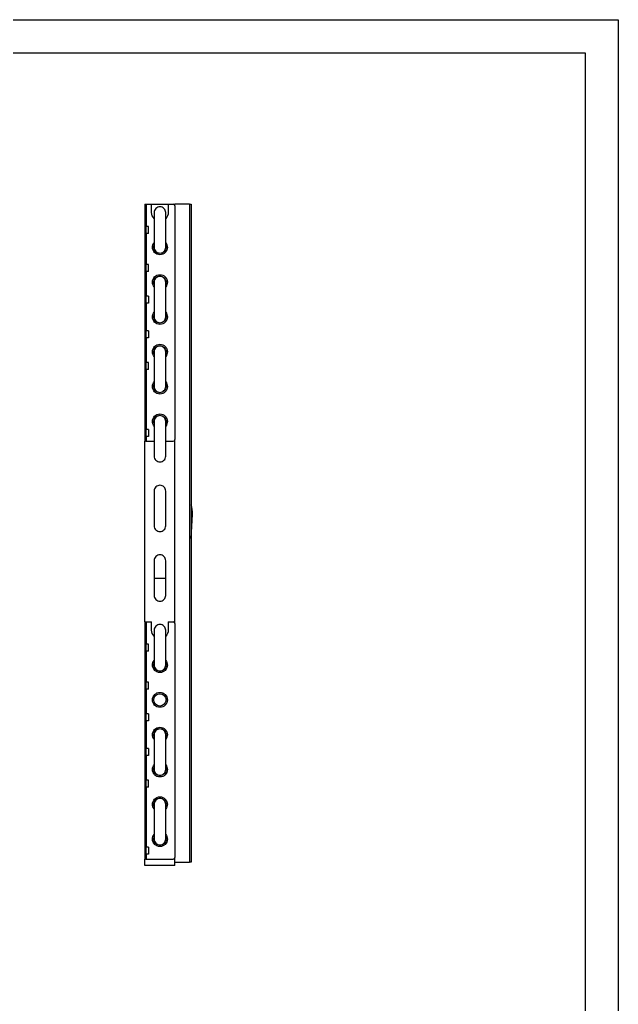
# Model space of a CAD drawing. Header units: millimetres. Extents: x 937859 to 970574, y 987894 to 996517.
# Drawn here: x 969153 to 969514, y 995923 to 996517 of the extents above; entities that cross this region are included whole.
import ezdxf

# ---------------------------------------------------------------- set-up
doc = ezdxf.new("R2010")
doc.units = ezdxf.units.MM
doc.header["$LTSCALE"] = 0.5
doc.layers.add('MD_Visible', color=7, linetype='Continuous', lineweight=25)
doc.layers.add('MD_Visible Narrow', color=7, linetype='Continuous', lineweight=25)

msp = doc.modelspace()

# ---------------------------------------------------------------- linework, layer by layer
at = {"lineweight": 25}
for p, q in [((967834.152, 996517.255), (969514.152, 996517.255)), ((969514.152, 996517.255), (969514.152, 995329.255)), ((967914.152, 996497.255), (969494.152, 996497.255)), ((969494.152, 996497.255), (969494.152, 995349.255))]:
    msp.add_line(p, q, dxfattribs=at)
at = {"layer": 'MD_Visible', "extrusion": (0, 1, 0)}
for p, q in [((969228.609, 996405.916), (969228.609, 996404.916)), ((969228.609, 996405.916), (969229.209, 996405.916)), ((969229.209, 996404.916), (969229.209, 996405.916)), ((969229.209, 996405.916), (969229.409, 996405.916)), ((969229.409, 996405.916), (969232.509, 996405.916)), ((969232.509, 996405.916), (969242.909, 996405.916)), ((969232.709, 996400.916), (969232.709, 996405.716)), ((969242.709, 996405.716), (969242.709, 996400.916)), ((969242.909, 996405.916), (969245.809, 996405.916)), ((969245.809, 996405.916), (969246.809, 996405.916)), ((969246.809, 996404.916), (969246.809, 996405.916)), ((969255.609, 996405.916), (969246.809, 996405.916)), ((969255.609, 996405.916), (969256.609, 996405.916)), ((969256.609, 996405.916), (969256.609, 996008.916)), ((969228.609, 996404.916), (969228.609, 996263.916)), ((969229.209, 996404.916), (969229.209, 996263.916)), ((969234.209, 996400.885), (969234.209, 996390.416)), ((969241.209, 996390.416), (969241.209, 996400.885)), ((969246.809, 996404.916), (969246.809, 996263.916)), ((969230.909, 996392.516), (969229.409, 996392.516)), ((969230.909, 996388.316), (969229.409, 996388.316)), ((969230.909, 996388.316), (969230.909, 996392.516)), ((969234.209, 996390.416), (969234.209, 996379.946)), ((969241.209, 996379.946), (969241.209, 996390.416)), ((969230.909, 996369.516), (969229.409, 996369.516)), ((969230.909, 996365.316), (969229.409, 996365.316)), ((969230.909, 996365.316), (969230.909, 996369.516)), ((969234.209, 996358.885), (969234.209, 996348.416)), ((969241.209, 996348.416), (969241.209, 996358.885)), ((969230.909, 996350.523), (969229.409, 996350.523)), ((969230.909, 996346.308), (969229.409, 996346.308)), ((969230.909, 996350.523), (969230.909, 996346.308)), ((969234.209, 996348.416), (969234.209, 996337.946)), ((969241.209, 996337.946), (969241.209, 996348.416)), ((969230.909, 996329.516), (969229.409, 996329.516)), ((969230.909, 996329.516), (969230.909, 996325.316)), ((969230.909, 996325.316), (969229.409, 996325.316)), ((969234.209, 996316.885), (969234.209, 996306.416)), ((969241.209, 996306.416), (969241.209, 996316.885)), ((969230.909, 996310.516), (969229.409, 996310.516)), ((969230.909, 996306.316), (969230.909, 996310.516)), ((969230.909, 996306.316), (969229.409, 996306.316)), ((969234.209, 996306.416), (969234.209, 996295.946)), ((969241.209, 996295.946), (969241.209, 996306.416)), ((969234.209, 996274.885), (969234.209, 996264.416)), ((969241.209, 996264.416), (969241.209, 996274.885)), ((969230.909, 996270.066), (969229.409, 996270.066)), ((969230.909, 996270.066), (969230.909, 996265.766)), ((969228.609, 996263.916), (969228.609, 996262.916)), ((969228.609, 996153.916), (969228.609, 996262.916)), ((969229.209, 996262.916), (969228.609, 996262.916)), ((969229.209, 996262.916), (969229.209, 996263.916)), ((969229.209, 996262.916), (969229.409, 996262.916)), ((969230.909, 996265.766), (969229.409, 996265.766)), ((969229.409, 996262.916), (969234.209, 996262.916)), ((969234.209, 996264.416), (969234.209, 996253.946)), ((969241.209, 996253.946), (969241.209, 996264.416)), ((969241.209, 996262.916), (969245.809, 996262.916)), ((969246.809, 996152.916), (969246.809, 996263.916)), ((969234.209, 996232.885), (969234.209, 996222.416)), ((969241.209, 996222.416), (969241.209, 996232.885)), ((969234.209, 996222.416), (969234.209, 996211.946)), ((969241.209, 996211.946), (969241.209, 996222.416)), ((969256.609, 996204.171), (969257.272, 996218.821)), ((969234.209, 996190.885), (969234.209, 996180.416)), ((969241.209, 996180.416), (969241.209, 996190.885)), ((969234.209, 996180.416), (969234.209, 996169.946)), ((969241.209, 996169.946), (969241.209, 996180.416)), ((969228.609, 996153.916), (969228.609, 996152.916)), ((969228.609, 996153.916), (969229.209, 996153.916)), ((969228.609, 996152.916), (969228.609, 996011.916)), ((969229.209, 996152.916), (969229.209, 996153.916)), ((969229.209, 996153.916), (969229.409, 996153.916)), ((969229.209, 996152.916), (969229.209, 996011.916)), ((969229.409, 996153.916), (969232.509, 996153.916)), ((969232.709, 996148.916), (969232.709, 996153.716)), ((969242.709, 996153.716), (969242.709, 996148.916)), ((969242.909, 996153.916), (969245.809, 996153.916)), ((969246.809, 996152.916), (969246.809, 996011.916)), ((969234.209, 996148.885), (969234.209, 996138.416)), ((969241.209, 996138.416), (969241.209, 996148.885)), ((969230.909, 996140.516), (969229.409, 996140.516)), ((969230.909, 996136.316), (969230.909, 996140.516)), ((969234.209, 996138.416), (969234.209, 996127.946)), ((969241.209, 996127.946), (969241.209, 996138.416)), ((969230.909, 996136.316), (969229.409, 996136.316)), ((969230.909, 996117.516), (969229.409, 996117.516)), ((969230.909, 996113.316), (969230.909, 996117.516)), ((969230.909, 996113.316), (969229.409, 996113.316)), ((969230.909, 996098.523), (969229.409, 996098.523)), ((969230.909, 996098.523), (969230.909, 996094.308)), ((969230.909, 996094.308), (969229.409, 996094.308)), ((969234.209, 996085.885), (969234.209, 996075.416)), ((969241.209, 996075.416), (969241.209, 996085.885)), ((969230.909, 996077.516), (969229.409, 996077.516)), ((969230.909, 996073.316), (969229.409, 996073.316)), ((969230.909, 996077.516), (969230.909, 996073.316)), ((969234.209, 996075.416), (969234.209, 996064.946)), ((969241.209, 996064.946), (969241.209, 996075.416)), ((969230.909, 996058.516), (969229.409, 996058.516)), ((969230.909, 996054.316), (969230.909, 996058.516)), ((969230.909, 996054.316), (969229.409, 996054.316)), ((969234.209, 996043.885), (969234.209, 996033.416)), ((969241.209, 996033.416), (969241.209, 996043.885)), ((969234.209, 996033.416), (969234.209, 996022.946)), ((969241.209, 996022.946), (969241.209, 996033.416)), ((969230.909, 996018.066), (969229.409, 996018.066)), ((969230.909, 996013.766), (969229.409, 996013.766)), ((969230.909, 996018.066), (969230.909, 996013.766)), ((969228.609, 996011.916), (969228.609, 996010.916)), ((969228.609, 996006.916), (969228.609, 996010.916)), ((969229.209, 996010.916), (969228.609, 996010.916)), ((969229.209, 996010.916), (969229.209, 996011.916)), ((969229.209, 996010.916), (969229.409, 996010.916)), ((969229.409, 996010.916), (969245.809, 996010.916)), ((969246.809, 996006.916), (969246.809, 996011.916)), ((969246.809, 996008.916), (969255.609, 996008.916)), ((969256.609, 996008.916), (969255.609, 996008.916)), ((969246.809, 996006.916), (969228.609, 996006.916))]:
    msp.add_line(p, q, dxfattribs=at)
at = {"layer": 'MD_Visible'}
for centre, radius, start, end in [((969232.509, 996405.716), 0.2, 0, 90), ((969242.909, 996405.716), 0.2, 90, 180), ((969245.809, 996404.916), 1, 0, 90), ((969245.809, 996263.916), 1, 270, 0), ((969232.509, 996153.716), 0.2, 0, 90), ((969242.909, 996153.716), 0.2, 90, 180), ((969245.809, 996152.916), 1, 0, 90), ((969245.809, 996011.916), 1, 270, 0)]:
    msp.add_arc(centre, radius, start, end, dxfattribs=at)
at = {"layer": 'MD_Visible', "extrusion": (2.24608e-16, -7.16884e-42, -1)}
for centre in [(-969237.709, 996400.916), (-969237.709, 996148.916)]:
    msp.add_arc(centre, 5, 314.427004, 0, dxfattribs=at)
at = {"layer": 'MD_Visible', "extrusion": (2.24608e-16, -2.39628e-42, -1)}
for centre in [(-969237.709, 996400.916), (-969237.709, 996148.916)]:
    msp.add_arc(centre, 5, 180, 225.572996, dxfattribs=at)
at = {"layer": 'MD_Visible', "extrusion": (2.24608e-16, 2.60326e-56, -1)}
for centre, start, end in [((-969229.409, 996392.716), 270, 0), ((-969229.409, 996388.116), 0, 90), ((-969229.409, 996365.116), 0, 90), ((-969229.409, 996350.723), 270, 0), ((-969229.409, 996346.108), 0, 90), ((-969229.409, 996325.116), 0, 90), ((-969229.409, 996310.716), 270, 0), ((-969229.409, 996306.116), 0, 90), ((-969229.409, 996270.266), 270, 0), ((-969229.409, 996265.566), 0, 90), ((-969229.409, 996140.716), 270, 0), ((-969229.409, 996136.116), 0, 90), ((-969229.409, 996113.116), 0, 90), ((-969229.409, 996098.723), 270, 0), ((-969229.409, 996094.108), 0, 90), ((-969229.409, 996073.116), 0, 90), ((-969229.409, 996058.716), 270, 0), ((-969229.409, 996054.116), 0, 90), ((-969229.409, 996018.266), 270, 0), ((-969229.409, 996013.566), 0, 90)]:
    msp.add_arc(centre, 0.2, start, end, dxfattribs=at)
at = {"layer": 'MD_Visible', "extrusion": (2.24608e-16, 2.51648e-56, -1)}
for centre in [(-969229.409, 996369.716), (-969229.409, 996329.716), (-969229.409, 996117.716), (-969229.409, 996077.716)]:
    msp.add_arc(centre, 0.2, 270, 0, dxfattribs=at)
at = {"layer": 'MD_Visible'}
msp.add_open_spline([(969257.272, 996218.821), (969257.301, 996219.469), (969257.296, 996220.12), (969257.217, 996221.416), (969257.143, 996222.063), (969256.928, 996223.344), (969256.786, 996223.979), (969256.61, 996224.607), (969256.609, 996224.61), (969256.609, 996224.613)], degree=3, knots=[6.23813556, 6.23813556, 6.23813556, 6.23813556, 6.34372795, 6.34372795, 6.44932033, 6.44932033, 6.55491271, 6.55491271, 6.55537628, 6.55537628, 6.55537628, 6.55537628], dxfattribs=at)
at = {"layer": 'MD_Visible Narrow', "extrusion": (0, 1, 0)}
for p, q in [((969229.409, 996405.916), (969229.409, 996392.516)), ((969255.609, 996405.916), (969255.609, 996008.916)), ((969229.209, 996404.916), (969228.609, 996404.916)), ((969229.209, 996390.416), (969229.409, 996390.416)), ((969229.409, 996390.416), (969229.409, 996392.516)), ((969229.409, 996388.316), (969229.409, 996390.416)), ((969229.409, 996388.316), (969229.409, 996369.516)), ((969233.209, 996379.916), (969233.983, 996379.916)), ((969242.209, 996379.916), (969241.434, 996379.916)), ((969229.209, 996367.416), (969229.409, 996367.416)), ((969229.409, 996367.416), (969229.409, 996369.516)), ((969229.409, 996365.316), (969229.409, 996367.416)), ((969229.409, 996365.316), (969229.409, 996350.523)), ((969233.209, 996358.916), (969233.983, 996358.916)), ((969242.209, 996358.916), (969241.434, 996358.916)), ((969229.209, 996348.416), (969229.409, 996348.416)), ((969229.409, 996348.416), (969229.409, 996350.523)), ((969229.409, 996346.308), (969229.409, 996348.416)), ((969229.409, 996346.308), (969229.409, 996329.516)), ((969233.209, 996337.916), (969233.983, 996337.916)), ((969242.209, 996337.916), (969241.434, 996337.916)), ((969229.409, 996327.416), (969229.409, 996329.516)), ((969229.209, 996327.416), (969229.409, 996327.416)), ((969229.409, 996325.316), (969229.409, 996327.416)), ((969229.409, 996325.316), (969229.409, 996310.516)), ((969233.209, 996316.916), (969233.983, 996316.916)), ((969242.209, 996316.916), (969241.434, 996316.916)), ((969229.409, 996308.416), (969229.409, 996310.516)), ((969229.209, 996308.416), (969229.409, 996308.416)), ((969229.409, 996306.316), (969229.409, 996308.416)), ((969229.409, 996306.316), (969229.409, 996270.066)), ((969233.209, 996295.916), (969233.983, 996295.916)), ((969242.209, 996295.916), (969241.434, 996295.916)), ((969233.209, 996274.916), (969233.983, 996274.916)), ((969242.209, 996274.916), (969241.434, 996274.916)), ((969229.409, 996267.916), (969229.409, 996270.066)), ((969228.609, 996263.916), (969229.209, 996263.916)), ((969229.209, 996267.916), (969229.409, 996267.916)), ((969229.409, 996265.766), (969229.409, 996267.916)), ((969229.409, 996265.766), (969229.409, 996262.916)), ((969234.209, 996180.416), (969237.709, 996180.416)), ((969237.709, 996180.416), (969241.209, 996180.416)), ((969229.209, 996152.916), (969228.609, 996152.916)), ((969229.409, 996153.916), (969229.409, 996140.516)), ((969229.209, 996138.416), (969229.409, 996138.416)), ((969229.409, 996138.416), (969229.409, 996140.516)), ((969229.409, 996136.316), (969229.409, 996138.416)), ((969229.409, 996136.316), (969229.409, 996117.516)), ((969233.209, 996127.916), (969233.983, 996127.916)), ((969242.209, 996127.916), (969241.434, 996127.916)), ((969229.209, 996115.416), (969229.409, 996115.416)), ((969229.409, 996115.416), (969229.409, 996117.516)), ((969229.409, 996113.316), (969229.409, 996115.416)), ((969229.409, 996113.316), (969229.409, 996098.523)), ((969233.209, 996106.916), (969233.983, 996106.916)), ((969242.209, 996106.916), (969241.434, 996106.916)), ((969229.409, 996096.416), (969229.409, 996098.523)), ((969229.209, 996096.416), (969229.409, 996096.416)), ((969229.409, 996094.308), (969229.409, 996096.416)), ((969229.409, 996094.308), (969229.409, 996077.516)), ((969229.209, 996075.416), (969229.409, 996075.416)), ((969229.409, 996075.416), (969229.409, 996077.516)), ((969229.409, 996073.316), (969229.409, 996075.416)), ((969229.409, 996073.316), (969229.409, 996058.516)), ((969233.209, 996064.916), (969233.983, 996064.916)), ((969242.209, 996064.916), (969241.434, 996064.916)), ((969229.209, 996056.416), (969229.409, 996056.416)), ((969229.409, 996056.416), (969229.409, 996058.516)), ((969229.409, 996054.316), (969229.409, 996056.416)), ((969229.409, 996054.316), (969229.409, 996018.066)), ((969233.209, 996043.916), (969233.983, 996043.916)), ((969242.209, 996043.916), (969241.434, 996043.916)), ((969233.209, 996022.916), (969233.983, 996022.916)), ((969242.209, 996022.916), (969241.434, 996022.916)), ((969229.209, 996015.916), (969229.409, 996015.916)), ((969229.409, 996015.916), (969229.409, 996018.066)), ((969229.409, 996013.766), (969229.409, 996015.916)), ((969229.409, 996013.766), (969229.409, 996010.916)), ((969228.609, 996011.916), (969229.209, 996011.916))]:
    msp.add_line(p, q, dxfattribs=at)
at = {"layer": 'MD_Visible Narrow', "extrusion": (2.24608e-16, -7.16635e-42, -1)}
for centre, start, end in [((-969237.709, 996379.916), 0, 38.942441), ((-969237.709, 996358.916), 180, 218.942441), ((-969237.709, 996337.916), 0, 38.942441), ((-969237.709, 996316.916), 180, 218.942441), ((-969237.709, 996295.916), 0, 38.942441), ((-969237.709, 996274.916), 180, 218.942441), ((-969237.709, 996127.916), 0, 38.942441), ((-969237.709, 996085.916), 180, 218.942441), ((-969237.709, 996064.916), 0, 38.942441), ((-969237.709, 996043.916), 180, 218.942441), ((-969237.709, 996022.916), 0, 38.942441)]:
    msp.add_arc(centre, 4.5, start, end, dxfattribs=at)
at = {"layer": 'MD_Visible Narrow', "extrusion": (2.24608e-16, -3.02486e-42, -1)}
for centre, start, end in [((-969237.709, 996379.916), 141.057559, 180), ((-969237.709, 996358.916), 321.057559, 0), ((-969237.709, 996337.916), 141.057559, 180), ((-969237.709, 996316.916), 321.057559, 0), ((-969237.709, 996295.916), 141.057559, 180), ((-969237.709, 996274.916), 321.057559, 0), ((-969237.709, 996127.916), 141.057559, 180), ((-969237.709, 996085.916), 321.057559, 0), ((-969237.709, 996064.916), 141.057559, 180), ((-969237.709, 996043.916), 321.057559, 0), ((-969237.709, 996022.916), 141.057559, 180)]:
    msp.add_arc(centre, 4.5, start, end, dxfattribs=at)
at = {"layer": 'MD_Visible Narrow', "extrusion": (2.24608e-16, -5.20322e-42, -1)}
for centre, start, end in [((-969237.709, 996379.916), 180, 0), ((-969237.709, 996358.916), 0, 180), ((-969237.709, 996337.916), 180, 0), ((-969237.709, 996316.916), 0, 180), ((-969237.709, 996295.916), 180, 0), ((-969237.709, 996274.916), 0, 180), ((-969237.709, 996127.916), 180, 0), ((-969237.709, 996106.916), 0, 180), ((-969237.709, 996106.916), 180, 0), ((-969237.709, 996085.916), 0, 180), ((-969237.709, 996064.916), 180, 0), ((-969237.709, 996043.916), 0, 180), ((-969237.709, 996022.916), 180, 0)]:
    msp.add_arc(centre, 4.5, start, end, dxfattribs=at)
at = {"layer": 'MD_Visible Narrow', "extrusion": (2.24608e-16, 0, -1)}
for centre, start, end in [((-969237.709, 996379.916), 0, 20.032981), ((-969237.709, 996379.916), 159.967019, 180), ((-969237.709, 996358.916), 339.967019, 0), ((-969237.709, 996358.916), 180, 200.032981), ((-969237.709, 996337.916), 0, 20.032981), ((-969237.709, 996337.916), 159.967019, 180), ((-969237.709, 996316.916), 339.967019, 0), ((-969237.709, 996316.916), 180, 200.032981), ((-969237.709, 996295.916), 0, 20.032981), ((-969237.709, 996295.916), 159.967019, 180), ((-969237.709, 996274.916), 339.967019, 0), ((-969237.709, 996274.916), 180, 200.032981), ((-969237.709, 996127.916), 0, 20.032981), ((-969237.709, 996127.916), 159.967019, 180), ((-969237.709, 996085.916), 339.967019, 0), ((-969237.709, 996085.916), 180, 200.032981), ((-969237.709, 996064.916), 0, 20.032981), ((-969237.709, 996064.916), 180, 0), ((-969237.709, 996064.916), 159.967019, 180), ((-969237.709, 996043.916), 0, 180), ((-969237.709, 996043.916), 339.967019, 0), ((-969237.709, 996043.916), 180, 200.032981), ((-969237.709, 996022.916), 0, 20.032981), ((-969237.709, 996022.916), 159.967019, 180)]:
    msp.add_arc(centre, 3.725, start, end, dxfattribs=at)
at = {"layer": 'MD_Visible Narrow', "extrusion": (2.24608e-16, -3.93724e-54, -1)}
for centre, start, end in [((-969237.709, 996379.916), 180, 0), ((-969237.709, 996295.916), 180, 0), ((-969237.709, 996274.916), 0, 180)]:
    msp.add_arc(centre, 3.725, start, end, dxfattribs=at)
at = {"layer": 'MD_Visible Narrow', "extrusion": (2.24608e-16, -1.54917e-53, -1)}
for centre in [(-969237.709, 996358.916), (-969237.709, 996316.916)]:
    msp.add_arc(centre, 3.725, 0, 180, dxfattribs=at)
at = {"layer": 'MD_Visible Narrow', "extrusion": (2.24608e-16, -1.18117e-53, -1)}
msp.add_arc((-969237.709, 996337.916), 3.725, 180, 0, dxfattribs=at)
at = {"layer": 'MD_Visible Narrow', "extrusion": (2.24608e-16, -7.87449e-54, -1)}
for centre, start, end in [((-969237.709, 996127.916), 180, 0), ((-969237.709, 996085.916), 0, 180)]:
    msp.add_arc(centre, 3.725, start, end, dxfattribs=at)
at = {"layer": 'MD_Visible Narrow', "extrusion": (2.24608e-16, -3.87292e-54, -1)}
msp.add_arc((-969237.709, 996106.916), 3.725, 0, 180, dxfattribs=at)
at = {"layer": 'MD_Visible Narrow', "extrusion": (2.24608e-16, -1.16188e-53, -1)}
msp.add_arc((-969237.709, 996106.916), 3.725, 180, 0, dxfattribs=at)
at = {"layer": 'MD_Visible Narrow', "extrusion": (2.24608e-16, 3.05822e-67, -1)}
msp.add_arc((-969237.709, 996022.916), 3.725, 180, 0, dxfattribs=at)
at = {"layer": 'MD_Visible Narrow'}
for centre, major_axis, ratio, start_param, end_param in [((969238.794, 996219.679), (18.023, -4.176), 0.995763, 6.4648904, 6.7821469), ((969253.775, 996218.979), (-3.496, 0.158), 0.0904429, 2.5196815, 3.1249063), ((969253.775, 996218.979), (-3.496, 0.158), 0.0904429, 3.1249063, 3.1415927)]:
    msp.add_ellipse(centre, major_axis=major_axis, ratio=ratio, start_param=start_param, end_param=end_param, dxfattribs=at)
for points, knots in [([(969237.709, 996404.393), (969237.277, 996404.393), (969236.769, 996404.292), (969235.971, 996403.961), (969235.54, 996403.672), (969234.929, 996403.061), (969234.641, 996402.629), (969234.31, 996401.829), (969234.209, 996401.318), (969234.209, 996400.885)], [0, 0, 0, 0, 0.12950238, 0.12950238, 0.25911327, 0.25911327, 0.3888986, 0.3888986, 0.51892661, 0.51892661, 0.51892661, 0.51892661]), ([(969241.209, 996400.885), (969241.209, 996401.318), (969241.107, 996401.829), (969240.776, 996402.629), (969240.488, 996403.061), (969239.877, 996403.672), (969239.446, 996403.961), (969238.648, 996404.292), (969238.14, 996404.393), (969237.709, 996404.393)], [-0.51892661, -0.51892661, -0.51892661, -0.51892661, -0.3888986, -0.3888986, -0.25911327, -0.25911327, -0.12950238, -0.12950238, 0, 0, 0, 0]), ([(969234.209, 996379.946), (969234.209, 996379.513), (969234.31, 996379.002), (969234.641, 996378.202), (969234.929, 996377.77), (969235.54, 996377.159), (969235.971, 996376.87), (969236.769, 996376.54), (969237.277, 996376.438), (969237.709, 996376.438)], [-0.51892661, -0.51892661, -0.51892661, -0.51892661, -0.3888986, -0.3888986, -0.25911327, -0.25911327, -0.12950238, -0.12950238, 0, 0, 0, 0]), ([(969237.709, 996376.438), (969238.14, 996376.438), (969238.648, 996376.54), (969239.446, 996376.87), (969239.877, 996377.159), (969240.488, 996377.77), (969240.776, 996378.202), (969241.107, 996379.002), (969241.209, 996379.513), (969241.209, 996379.946)], [0, 0, 0, 0, 0.12950238, 0.12950238, 0.25911327, 0.25911327, 0.3888986, 0.3888986, 0.51892661, 0.51892661, 0.51892661, 0.51892661]), ([(969237.709, 996362.393), (969237.277, 996362.393), (969236.769, 996362.292), (969235.971, 996361.961), (969235.54, 996361.672), (969234.929, 996361.061), (969234.641, 996360.629), (969234.31, 996359.829), (969234.209, 996359.318), (969234.209, 996358.885)], [0, 0, 0, 0, 0.12950238, 0.12950238, 0.25911327, 0.25911327, 0.3888986, 0.3888986, 0.51892661, 0.51892661, 0.51892661, 0.51892661]), ([(969241.209, 996358.885), (969241.209, 996359.318), (969241.107, 996359.829), (969240.776, 996360.629), (969240.488, 996361.061), (969239.877, 996361.672), (969239.446, 996361.961), (969238.648, 996362.292), (969238.14, 996362.393), (969237.709, 996362.393)], [-0.51892661, -0.51892661, -0.51892661, -0.51892661, -0.3888986, -0.3888986, -0.25911327, -0.25911327, -0.12950238, -0.12950238, 0, 0, 0, 0]), ([(969234.209, 996337.946), (969234.209, 996337.513), (969234.31, 996337.002), (969234.641, 996336.202), (969234.929, 996335.77), (969235.54, 996335.159), (969235.971, 996334.87), (969236.769, 996334.54), (969237.277, 996334.438), (969237.709, 996334.438)], [-0.51892661, -0.51892661, -0.51892661, -0.51892661, -0.3888986, -0.3888986, -0.25911327, -0.25911327, -0.12950238, -0.12950238, 0, 0, 0, 0]), ([(969237.709, 996334.438), (969238.14, 996334.438), (969238.648, 996334.54), (969239.446, 996334.87), (969239.877, 996335.159), (969240.488, 996335.77), (969240.776, 996336.202), (969241.107, 996337.002), (969241.209, 996337.513), (969241.209, 996337.946)], [0, 0, 0, 0, 0.12950238, 0.12950238, 0.25911327, 0.25911327, 0.3888986, 0.3888986, 0.51892661, 0.51892661, 0.51892661, 0.51892661]), ([(969237.709, 996320.393), (969237.277, 996320.393), (969236.769, 996320.292), (969235.971, 996319.961), (969235.54, 996319.672), (969234.929, 996319.061), (969234.641, 996318.629), (969234.31, 996317.829), (969234.209, 996317.318), (969234.209, 996316.885)], [0, 0, 0, 0, 0.12950238, 0.12950238, 0.25911327, 0.25911327, 0.3888986, 0.3888986, 0.51892661, 0.51892661, 0.51892661, 0.51892661]), ([(969241.209, 996316.885), (969241.209, 996317.318), (969241.107, 996317.829), (969240.776, 996318.629), (969240.488, 996319.061), (969239.877, 996319.672), (969239.446, 996319.961), (969238.648, 996320.292), (969238.14, 996320.393), (969237.709, 996320.393)], [-0.51892661, -0.51892661, -0.51892661, -0.51892661, -0.3888986, -0.3888986, -0.25911327, -0.25911327, -0.12950238, -0.12950238, 0, 0, 0, 0]), ([(969234.209, 996295.946), (969234.209, 996295.513), (969234.31, 996295.002), (969234.641, 996294.202), (969234.929, 996293.77), (969235.54, 996293.159), (969235.971, 996292.87), (969236.769, 996292.54), (969237.277, 996292.438), (969237.709, 996292.438)], [-0.51892661, -0.51892661, -0.51892661, -0.51892661, -0.3888986, -0.3888986, -0.25911327, -0.25911327, -0.12950238, -0.12950238, 0, 0, 0, 0]), ([(969237.709, 996292.438), (969238.14, 996292.438), (969238.648, 996292.54), (969239.446, 996292.87), (969239.877, 996293.159), (969240.488, 996293.77), (969240.776, 996294.202), (969241.107, 996295.002), (969241.209, 996295.513), (969241.209, 996295.946)], [0, 0, 0, 0, 0.12950238, 0.12950238, 0.25911327, 0.25911327, 0.3888986, 0.3888986, 0.51892661, 0.51892661, 0.51892661, 0.51892661]), ([(969237.709, 996278.393), (969237.277, 996278.393), (969236.769, 996278.292), (969235.971, 996277.961), (969235.54, 996277.672), (969234.929, 996277.061), (969234.641, 996276.629), (969234.31, 996275.829), (969234.209, 996275.318), (969234.209, 996274.885)], [0, 0, 0, 0, 0.12950238, 0.12950238, 0.25911327, 0.25911327, 0.3888986, 0.3888986, 0.51892661, 0.51892661, 0.51892661, 0.51892661]), ([(969241.209, 996274.885), (969241.209, 996275.318), (969241.107, 996275.829), (969240.776, 996276.629), (969240.488, 996277.061), (969239.877, 996277.672), (969239.446, 996277.961), (969238.648, 996278.292), (969238.14, 996278.393), (969237.709, 996278.393)], [-0.51892661, -0.51892661, -0.51892661, -0.51892661, -0.3888986, -0.3888986, -0.25911327, -0.25911327, -0.12950238, -0.12950238, 0, 0, 0, 0]), ([(969234.209, 996253.946), (969234.209, 996253.513), (969234.31, 996253.002), (969234.641, 996252.202), (969234.929, 996251.77), (969235.54, 996251.159), (969235.971, 996250.87), (969236.769, 996250.54), (969237.277, 996250.438), (969237.709, 996250.438)], [-0.51892661, -0.51892661, -0.51892661, -0.51892661, -0.3888986, -0.3888986, -0.25911327, -0.25911327, -0.12950238, -0.12950238, 0, 0, 0, 0]), ([(969237.709, 996250.438), (969238.14, 996250.438), (969238.648, 996250.54), (969239.446, 996250.87), (969239.877, 996251.159), (969240.488, 996251.77), (969240.776, 996252.202), (969241.107, 996253.002), (969241.209, 996253.513), (969241.209, 996253.946)], [0, 0, 0, 0, 0.12950238, 0.12950238, 0.25911327, 0.25911327, 0.3888986, 0.3888986, 0.51892661, 0.51892661, 0.51892661, 0.51892661]), ([(969237.709, 996236.393), (969237.277, 996236.393), (969236.769, 996236.292), (969235.971, 996235.961), (969235.54, 996235.672), (969234.929, 996235.061), (969234.641, 996234.629), (969234.31, 996233.829), (969234.209, 996233.318), (969234.209, 996232.885)], [0, 0, 0, 0, 0.12950238, 0.12950238, 0.25911327, 0.25911327, 0.3888986, 0.3888986, 0.51892661, 0.51892661, 0.51892661, 0.51892661]), ([(969241.209, 996232.885), (969241.209, 996233.318), (969241.107, 996233.829), (969240.776, 996234.629), (969240.488, 996235.061), (969239.877, 996235.672), (969239.446, 996235.961), (969238.648, 996236.292), (969238.14, 996236.393), (969237.709, 996236.393)], [-0.51892661, -0.51892661, -0.51892661, -0.51892661, -0.3888986, -0.3888986, -0.25911327, -0.25911327, -0.12950238, -0.12950238, 0, 0, 0, 0]), ([(969234.209, 996211.946), (969234.209, 996211.513), (969234.31, 996211.002), (969234.641, 996210.202), (969234.929, 996209.77), (969235.54, 996209.159), (969235.971, 996208.87), (969236.769, 996208.54), (969237.277, 996208.438), (969237.709, 996208.438)], [-0.51892661, -0.51892661, -0.51892661, -0.51892661, -0.3888986, -0.3888986, -0.25911327, -0.25911327, -0.12950238, -0.12950238, 0, 0, 0, 0]), ([(969237.709, 996208.438), (969238.14, 996208.438), (969238.648, 996208.54), (969239.446, 996208.87), (969239.877, 996209.159), (969240.488, 996209.77), (969240.776, 996210.202), (969241.107, 996211.002), (969241.209, 996211.513), (969241.209, 996211.946)], [0, 0, 0, 0, 0.12950238, 0.12950238, 0.25911327, 0.25911327, 0.3888986, 0.3888986, 0.51892661, 0.51892661, 0.51892661, 0.51892661]), ([(969237.709, 996194.393), (969237.277, 996194.393), (969236.769, 996194.292), (969235.971, 996193.961), (969235.54, 996193.672), (969234.929, 996193.061), (969234.641, 996192.629), (969234.31, 996191.829), (969234.209, 996191.318), (969234.209, 996190.885)], [0, 0, 0, 0, 0.12950238, 0.12950238, 0.25911327, 0.25911327, 0.3888986, 0.3888986, 0.51892661, 0.51892661, 0.51892661, 0.51892661]), ([(969241.209, 996190.885), (969241.209, 996191.318), (969241.107, 996191.829), (969240.776, 996192.629), (969240.488, 996193.061), (969239.877, 996193.672), (969239.446, 996193.961), (969238.648, 996194.292), (969238.14, 996194.393), (969237.709, 996194.393)], [-0.51892661, -0.51892661, -0.51892661, -0.51892661, -0.3888986, -0.3888986, -0.25911327, -0.25911327, -0.12950238, -0.12950238, 0, 0, 0, 0]), ([(969234.209, 996169.946), (969234.209, 996169.513), (969234.31, 996169.002), (969234.641, 996168.202), (969234.929, 996167.77), (969235.54, 996167.159), (969235.971, 996166.87), (969236.769, 996166.54), (969237.277, 996166.438), (969237.709, 996166.438)], [-0.51892661, -0.51892661, -0.51892661, -0.51892661, -0.3888986, -0.3888986, -0.25911327, -0.25911327, -0.12950238, -0.12950238, 0, 0, 0, 0]), ([(969237.709, 996166.438), (969238.14, 996166.438), (969238.648, 996166.54), (969239.446, 996166.87), (969239.877, 996167.159), (969240.488, 996167.77), (969240.776, 996168.202), (969241.107, 996169.002), (969241.209, 996169.513), (969241.209, 996169.946)], [0, 0, 0, 0, 0.12950238, 0.12950238, 0.25911327, 0.25911327, 0.3888986, 0.3888986, 0.51892661, 0.51892661, 0.51892661, 0.51892661]), ([(969237.709, 996152.393), (969237.277, 996152.393), (969236.769, 996152.292), (969235.971, 996151.961), (969235.54, 996151.672), (969234.929, 996151.061), (969234.641, 996150.629), (969234.31, 996149.829), (969234.209, 996149.318), (969234.209, 996148.885)], [0, 0, 0, 0, 0.12950238, 0.12950238, 0.25911327, 0.25911327, 0.3888986, 0.3888986, 0.51892661, 0.51892661, 0.51892661, 0.51892661]), ([(969241.209, 996148.885), (969241.209, 996149.318), (969241.107, 996149.829), (969240.776, 996150.629), (969240.488, 996151.061), (969239.877, 996151.672), (969239.446, 996151.961), (969238.648, 996152.292), (969238.14, 996152.393), (969237.709, 996152.393)], [-0.51892661, -0.51892661, -0.51892661, -0.51892661, -0.3888986, -0.3888986, -0.25911327, -0.25911327, -0.12950238, -0.12950238, 0, 0, 0, 0]), ([(969234.209, 996127.946), (969234.209, 996127.513), (969234.31, 996127.002), (969234.641, 996126.202), (969234.929, 996125.77), (969235.54, 996125.159), (969235.971, 996124.87), (969236.769, 996124.54), (969237.277, 996124.438), (969237.709, 996124.438)], [-0.51892661, -0.51892661, -0.51892661, -0.51892661, -0.3888986, -0.3888986, -0.25911327, -0.25911327, -0.12950238, -0.12950238, 0, 0, 0, 0]), ([(969237.709, 996124.438), (969238.14, 996124.438), (969238.648, 996124.54), (969239.446, 996124.87), (969239.877, 996125.159), (969240.488, 996125.77), (969240.776, 996126.202), (969241.107, 996127.002), (969241.209, 996127.513), (969241.209, 996127.946)], [0, 0, 0, 0, 0.12950238, 0.12950238, 0.25911327, 0.25911327, 0.3888986, 0.3888986, 0.51892661, 0.51892661, 0.51892661, 0.51892661]), ([(969237.709, 996089.393), (969237.277, 996089.393), (969236.769, 996089.292), (969235.971, 996088.961), (969235.54, 996088.672), (969234.929, 996088.061), (969234.641, 996087.629), (969234.31, 996086.829), (969234.209, 996086.318), (969234.209, 996085.885)], [0, 0, 0, 0, 0.12950238, 0.12950238, 0.25911327, 0.25911327, 0.3888986, 0.3888986, 0.51892661, 0.51892661, 0.51892661, 0.51892661]), ([(969241.209, 996085.885), (969241.209, 996086.318), (969241.107, 996086.829), (969240.776, 996087.629), (969240.488, 996088.061), (969239.877, 996088.672), (969239.446, 996088.961), (969238.648, 996089.292), (969238.14, 996089.393), (969237.709, 996089.393)], [-0.51892661, -0.51892661, -0.51892661, -0.51892661, -0.3888986, -0.3888986, -0.25911327, -0.25911327, -0.12950238, -0.12950238, 0, 0, 0, 0]), ([(969234.209, 996064.946), (969234.209, 996064.513), (969234.31, 996064.002), (969234.641, 996063.202), (969234.929, 996062.77), (969235.54, 996062.159), (969235.971, 996061.87), (969236.769, 996061.54), (969237.277, 996061.438), (969237.709, 996061.438)], [-0.51892661, -0.51892661, -0.51892661, -0.51892661, -0.3888986, -0.3888986, -0.25911327, -0.25911327, -0.12950238, -0.12950238, 0, 0, 0, 0]), ([(969237.709, 996061.438), (969238.14, 996061.438), (969238.648, 996061.54), (969239.446, 996061.87), (969239.877, 996062.159), (969240.488, 996062.77), (969240.776, 996063.202), (969241.107, 996064.002), (969241.209, 996064.513), (969241.209, 996064.946)], [0, 0, 0, 0, 0.12950238, 0.12950238, 0.25911327, 0.25911327, 0.3888986, 0.3888986, 0.51892661, 0.51892661, 0.51892661, 0.51892661]), ([(969237.709, 996047.393), (969237.277, 996047.393), (969236.769, 996047.292), (969235.971, 996046.961), (969235.54, 996046.672), (969234.929, 996046.061), (969234.641, 996045.629), (969234.31, 996044.829), (969234.209, 996044.318), (969234.209, 996043.885)], [0, 0, 0, 0, 0.12950238, 0.12950238, 0.25911327, 0.25911327, 0.3888986, 0.3888986, 0.51892661, 0.51892661, 0.51892661, 0.51892661]), ([(969241.209, 996043.885), (969241.209, 996044.318), (969241.107, 996044.829), (969240.776, 996045.629), (969240.488, 996046.061), (969239.877, 996046.672), (969239.446, 996046.961), (969238.648, 996047.292), (969238.14, 996047.393), (969237.709, 996047.393)], [-0.51892661, -0.51892661, -0.51892661, -0.51892661, -0.3888986, -0.3888986, -0.25911327, -0.25911327, -0.12950238, -0.12950238, 0, 0, 0, 0]), ([(969234.209, 996022.946), (969234.209, 996022.513), (969234.31, 996022.002), (969234.641, 996021.202), (969234.929, 996020.77), (969235.54, 996020.159), (969235.971, 996019.87), (969236.769, 996019.54), (969237.277, 996019.438), (969237.709, 996019.438)], [-0.51892661, -0.51892661, -0.51892661, -0.51892661, -0.3888986, -0.3888986, -0.25911327, -0.25911327, -0.12950238, -0.12950238, 0, 0, 0, 0]), ([(969237.709, 996019.438), (969238.14, 996019.438), (969238.648, 996019.54), (969239.446, 996019.87), (969239.877, 996020.159), (969240.488, 996020.77), (969240.776, 996021.202), (969241.107, 996022.002), (969241.209, 996022.513), (969241.209, 996022.946)], [0, 0, 0, 0, 0.12950238, 0.12950238, 0.25911327, 0.25911327, 0.3888986, 0.3888986, 0.51892661, 0.51892661, 0.51892661, 0.51892661])]:
    msp.add_open_spline(points, degree=3, knots=knots, dxfattribs=at)

doc.saveas('drawing.dxf')
